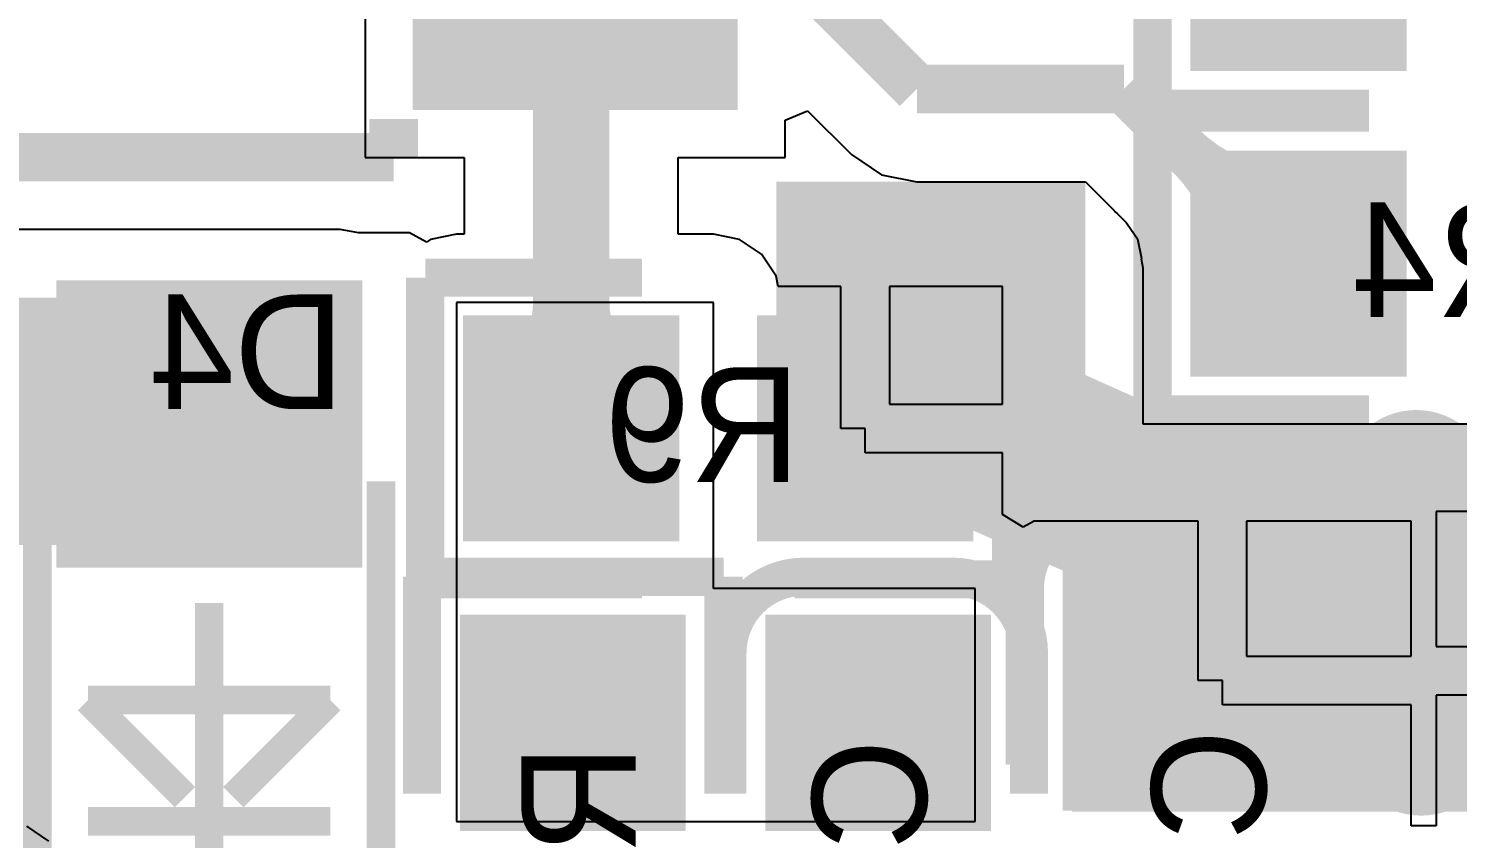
# Model space of a CAD drawing. Extents: x 81 to 196, y 150 to 213.
# Drawn here: x 121.62 to 129.1, y 192.41 to 196.65 of the extents above; entities that cross this region are included whole.
import ezdxf

# ---------------------------------------------------------------- set-up
doc = ezdxf.new("R2010")
doc.units = 0
doc.header["$MEASUREMENT"] = 0
for name, color, linetype in [('BOTTOMLAYER', 5, 'CONTINUOUS'), ('BOTTOMOVERLAY', 54, 'CONTINUOUS'), ('BOTTOMPASTE', 16, 'CONTINUOUS'), ('BOTTOMSOLDER', 6, 'CONTINUOUS'), ('TOPLAYER', 1, 'CONTINUOUS')]:
    doc.layers.add(name, color=color, linetype=linetype)

msp = doc.modelspace()

# ---------------------------------------------------------------- linework, layer by layer
at = {"layer": 'BOTTOMLAYER'}
for p, q in [((123.382464, 198.307924), (123.382464, 195.972829)), ((125.582485, 196.169186), (125.699817, 196.217786)), ((125.699817, 196.217786), (125.929276, 195.988328)), ((125.582485, 195.972829), (125.582485, 196.169186)), ((123.382464, 195.972829), (123.900997, 195.972829)), ((123.900997, 195.972829), (123.900997, 195.571483)), ((125.022544, 195.972829), (125.582485, 195.972829)), ((125.022544, 195.571483), (125.022544, 195.972829)), ((125.929276, 195.988328), (126.087058, 195.882903)), ((126.087058, 195.882903), (126.273174, 195.845879)), ((126.273174, 195.845879), (126.273187, 195.845882)), ((126.273187, 195.845882), (127.155921, 195.845882)), ((127.155921, 195.845882), (127.308191, 195.693612)), ((127.308194, 195.693606), (127.306545, 195.691958)), ((127.306545, 195.691958), (127.320723, 195.681079)), ((127.308191, 195.693612), (127.308194, 195.693606)), ((127.320723, 195.681079), (127.368544, 195.633259)), ((127.368544, 195.633259), (127.368546, 195.633254)), ((127.368546, 195.633254), (127.368544, 195.633251)), ((127.368544, 195.633251), (127.368549, 195.633254)), ((127.368549, 195.633254), (127.375145, 195.626657)), ((127.375145, 195.626657), (127.42864, 195.546594)), ((123.250574, 195.596883), (120.686431, 195.596883)), ((123.34639, 195.577823), (123.250574, 195.596883)), ((123.614767, 195.577823), (123.34639, 195.577823)), ((123.614772, 195.577828), (123.614767, 195.577823)), ((123.614772, 195.577826), (123.614772, 195.577828)), ((123.703098, 195.530612), (123.614772, 195.577826)), ((123.723611, 195.544318), (123.703098, 195.530612)), ((123.860174, 195.571483), (123.723611, 195.544318)), ((123.900997, 195.571483), (123.860174, 195.571483)), ((125.206374, 195.571483), (125.022544, 195.571483)), ((125.342937, 195.544318), (125.206374, 195.571483)), ((125.45871, 195.466962), (125.342937, 195.544318)), ((127.42864, 195.546594), (127.448917, 195.444646)), ((125.536066, 195.351189), (125.45871, 195.466962)), ((127.448917, 195.444646), (127.447424, 195.442825)), ((127.447424, 195.442825), (127.447426, 195.442825)), ((127.447426, 195.442825), (127.456771, 195.395845)), ((127.456771, 195.395845), (127.456771, 194.577828)), ((125.546602, 195.298225), (125.536066, 195.351189)), ((125.874772, 195.298225), (125.546602, 195.298225)), ((125.874772, 194.554226), (125.874772, 195.298225)), ((126.720773, 195.298225), (126.128772, 195.298225)), ((126.128772, 195.298225), (126.128772, 194.681226)), ((126.720773, 194.681226), (126.720773, 195.298225)), ((125.206374, 195.214626), (123.860174, 195.214626)), ((123.860174, 195.214626), (123.860174, 192.496826)), ((125.206374, 193.716026), (125.206374, 195.214626)), ((126.128772, 194.681226), (126.720773, 194.681226)), ((127.456771, 194.577828), (129.08677, 194.577828)), ((129.08677, 194.577828), (130.626772, 194.577828)), ((126.001772, 194.554226), (125.874772, 194.554226)), ((126.001772, 194.427226), (126.001772, 194.554226)), ((126.720773, 194.427226), (126.001772, 194.427226)), ((126.720773, 194.103015), (126.720773, 194.427226)), ((129.854574, 194.119228), (128.992574, 194.119228)), ((128.992574, 194.119228), (128.992574, 193.412229)), ((126.829706, 194.037725), (126.720773, 194.103015)), ((126.884374, 194.066945), (126.829706, 194.037725)), ((127.746374, 194.068423), (126.884374, 194.068423)), ((126.884374, 194.068423), (126.884374, 194.066945)), ((127.746374, 193.234424), (127.746374, 194.068423)), ((128.862374, 194.068423), (128.000374, 194.068423)), ((128.000374, 194.068423), (128.000374, 193.361424)), ((128.862374, 193.361424), (128.862374, 194.068423)), ((126.577974, 193.716026), (125.206374, 193.716026)), ((126.577974, 192.496826), (126.577974, 193.716026)), ((128.992574, 193.412229), (129.854574, 193.412229)), ((128.000374, 193.361424), (128.862374, 193.361424)), ((127.873374, 193.234424), (127.746374, 193.234424)), ((127.873374, 193.107424), (127.873374, 193.234424)), ((129.981574, 193.158229), (128.992574, 193.158229)), ((128.992574, 193.158229), (128.992574, 192.472683)), ((128.862374, 193.107424), (127.873374, 193.107424)), ((128.862374, 192.472683), (128.862374, 193.107424)), ((123.860174, 192.496826), (126.577974, 192.496826)), ((128.992574, 192.472683), (128.862374, 192.472683))]:
    msp.add_line(p, q, dxfattribs=at)
for points, const_width in [([(126.273174, 196.332226), (125.6303, 196.9751)], 0.254), ([(124.46177, 194.554226), (124.46177, 196.44425)], 0.399999), ([(127.35737, 196.332226), (126.273174, 196.332226)], 0.254), ([(128.27177, 195.417826), (127.35737, 196.332226)], 0.254), ([(126.001772, 194.554226), (126.001772, 195.409828)], 0.499999), ([(126.781174, 194.554226), (126.001772, 194.554226)], 0.499999)]:
    msp.add_lwpolyline(points, dxfattribs=dict(at, const_width=const_width))
for points, const_width in [([(128.27177, 195.780825, -0.198912), (127.652092, 196.037505)], 0.254), ([(128.27177, 195.780825, -0.198912), (127.652092, 196.037505)], 0.254), ([(128.27177, 195.780825, -0.198912), (127.652092, 196.037505)], 0.254), ([(128.27177, 195.780825, -0.198912), (127.652092, 196.037505)], 0.254), ([(128.27177, 195.780825, -0.198912), (127.652092, 196.037505)], 0.254), ([(128.27177, 195.780825, -0.198912), (127.652092, 196.037505)], 0.254), ([(128.27177, 195.780825, -0.198912), (127.652092, 196.037505)], 0.254), ([(128.27177, 195.780825, -0.198912), (127.652092, 196.037505)], 0.254), ([(128.27177, 195.780825, -0.198912), (127.652092, 196.037505)], 0.254), ([(128.27177, 195.780825, -0.198912), (127.652092, 196.037505)], 0.254), ([(127.712445, 195.977152, -0.198912), (127.93377, 195.442825)], 0.254), ([(127.712445, 195.977152, -0.198912), (127.93377, 195.442825)], 0.254), ([(127.712445, 195.977152, -0.198912), (127.93377, 195.442825)], 0.254), ([(127.712445, 195.977152, -0.198912), (127.93377, 195.442825)], 0.254), ([(127.712445, 195.977152, -0.198912), (127.93377, 195.442825)], 0.254), ([(127.712445, 195.977152, -0.198912), (127.93377, 195.442825)], 0.254), ([(127.712445, 195.977152, -0.198912), (127.93377, 195.442825)], 0.254), ([(127.712445, 195.977152, -0.198912), (127.93377, 195.442825)], 0.254), ([(127.712445, 195.977152, -0.198912), (127.93377, 195.442825)], 0.254), ([(127.712445, 195.977152, -0.198912), (127.93377, 195.442825)], 0.254), ([(124.46177, 195.218992, -0.198912), (124.274387, 194.766608)], 0.399999), ([(124.46177, 195.218992, -0.198912), (124.274387, 194.766608)], 0.399999), ([(124.46177, 195.218992, -0.198912), (124.274387, 194.766608)], 0.399999), ([(124.46177, 195.218992, -0.198912), (124.274387, 194.766608)], 0.399999), ([(124.46177, 195.218992, -0.198912), (124.274387, 194.766608)], 0.399999), ([(124.46177, 195.218992, -0.198912), (124.274387, 194.766608)], 0.399999), ([(124.46177, 195.218992, -0.198912), (124.274387, 194.766608)], 0.399999), ([(124.46177, 195.218992, -0.198912), (124.274387, 194.766608)], 0.399999), ([(124.46177, 195.218992, -0.198912), (124.274387, 194.766608)], 0.399999), ([(124.46177, 195.218992, -0.198912), (124.274387, 194.766608)], 0.399999), ([(124.649154, 194.766608, -0.198912), (124.46177, 195.218992)], 0.399999), ([(124.649154, 194.766608, -0.198912), (124.46177, 195.218992)], 0.399999), ([(124.649154, 194.766608, -0.198912), (124.46177, 195.218992)], 0.399999), ([(124.649154, 194.766608, -0.198912), (124.46177, 195.218992)], 0.399999), ([(124.649154, 194.766608, -0.198912), (124.46177, 195.218992)], 0.399999), ([(124.649154, 194.766608, -0.198912), (124.46177, 195.218992)], 0.399999), ([(124.649154, 194.766608, -0.198912), (124.46177, 195.218992)], 0.399999), ([(124.649154, 194.766608, -0.198912), (124.46177, 195.218992)], 0.399999), ([(124.649154, 194.766608, -0.198912), (124.46177, 195.218992)], 0.399999), ([(124.649154, 194.766608, -0.198912), (124.46177, 195.218992)], 0.399999), ([(126.001772, 195.098284, -0.198912), (125.849743, 194.731254)], 0.499999), ([(126.001772, 195.098284, -0.198912), (125.849743, 194.731254)], 0.499999), ([(126.001772, 195.098284, -0.198912), (125.849743, 194.731254)], 0.499999), ([(126.001772, 195.098284, -0.198912), (125.849743, 194.731254)], 0.499999), ([(126.001772, 195.098284, -0.198912), (125.849743, 194.731254)], 0.499999), ([(126.001772, 195.098284, -0.198912), (125.849743, 194.731254)], 0.499999), ([(126.001772, 195.098284, -0.198912), (125.849743, 194.731254)], 0.499999), ([(126.001772, 195.098284, -0.198912), (125.849743, 194.731254)], 0.499999), ([(126.001772, 195.098284, -0.198912), (125.849743, 194.731254)], 0.499999), ([(126.001772, 195.098284, -0.198912), (125.849743, 194.731254)], 0.499999), ([(126.153802, 194.731254, -0.198912), (126.001772, 195.098284)], 0.499999), ([(126.153802, 194.731254, -0.198912), (126.001772, 195.098284)], 0.499999), ([(126.153802, 194.731254, -0.198912), (126.001772, 195.098284)], 0.499999), ([(126.153802, 194.731254, -0.198912), (126.001772, 195.098284)], 0.499999), ([(126.153802, 194.731254, -0.198912), (126.001772, 195.098284)], 0.499999), ([(126.153802, 194.731254, -0.198912), (126.001772, 195.098284)], 0.499999), ([(126.153802, 194.731254, -0.198912), (126.001772, 195.098284)], 0.499999), ([(126.153802, 194.731254, -0.198912), (126.001772, 195.098284)], 0.499999), ([(126.153802, 194.731254, -0.198912), (126.001772, 195.098284)], 0.499999), ([(126.153802, 194.731254, -0.198912), (126.001772, 195.098284)], 0.499999), ([(126.520832, 194.554226, -0.198912), (126.153802, 194.706255)], 0.499999), ([(126.520832, 194.554226, -0.198912), (126.153802, 194.706255)], 0.499999), ([(126.520832, 194.554226, -0.198912), (126.153802, 194.706255)], 0.499999), ([(126.520832, 194.554226, -0.198912), (126.153802, 194.706255)], 0.499999), ([(126.520832, 194.554226, -0.198912), (126.153802, 194.706255)], 0.499999), ([(126.520832, 194.554226, -0.198912), (126.153802, 194.706255)], 0.499999), ([(126.520832, 194.554226, -0.198912), (126.153802, 194.706255)], 0.499999), ([(126.520832, 194.554226, -0.198912), (126.153802, 194.706255)], 0.499999), ([(126.520832, 194.554226, -0.198912), (126.153802, 194.706255)], 0.499999), ([(126.520832, 194.554226, -0.198912), (126.153802, 194.706255)], 0.499999), ([(126.153802, 194.402197, -0.198912), (126.520832, 194.554226)], 0.499999), ([(126.153802, 194.402197, -0.198912), (126.520832, 194.554226)], 0.499999), ([(126.153802, 194.402197, -0.198912), (126.520832, 194.554226)], 0.499999), ([(126.153802, 194.402197, -0.198912), (126.520832, 194.554226)], 0.499999), ([(126.153802, 194.402197, -0.198912), (126.520832, 194.554226)], 0.499999), ([(126.153802, 194.402197, -0.198912), (126.520832, 194.554226)], 0.499999), ([(126.153802, 194.402197, -0.198912), (126.520832, 194.554226)], 0.499999), ([(126.153802, 194.402197, -0.198912), (126.520832, 194.554226)], 0.499999), ([(126.153802, 194.402197, -0.198912), (126.520832, 194.554226)], 0.499999), ([(126.153802, 194.402197, -0.198912), (126.520832, 194.554226)], 0.499999)]:
    msp.add_lwpolyline(points, format="xyb", dxfattribs=dict(at, const_width=const_width))
for points, const_width in [([(127.652092, 195.974005, 1), (127.652092, 196.101005, 1)], 0.127), ([(127.652092, 195.974005, 1), (127.652092, 196.101005, 1)], 0.127), ([(127.652092, 195.974005, 1), (127.652092, 196.101005, 1)], 0.127), ([(127.652092, 195.974005, 1), (127.652092, 196.101005, 1)], 0.127), ([(127.652092, 195.974005, 1), (127.652092, 196.101005, 1)], 0.127), ([(127.652092, 195.974005, 1), (127.652092, 196.101005, 1)], 0.127), ([(127.652092, 195.974005, 1), (127.652092, 196.101005, 1)], 0.127), ([(127.652092, 195.974005, 1), (127.652092, 196.101005, 1)], 0.127), ([(127.652092, 195.974005, 1), (127.652092, 196.101005, 1)], 0.127), ([(127.652092, 195.974005, 1), (127.652092, 196.101005, 1)], 0.127), ([(127.712445, 195.913652, 1), (127.712445, 196.040652, 1)], 0.127), ([(127.712445, 195.913652, 1), (127.712445, 196.040652, 1)], 0.127), ([(127.712445, 195.913652, 1), (127.712445, 196.040652, 1)], 0.127), ([(127.712445, 195.913652, 1), (127.712445, 196.040652, 1)], 0.127), ([(127.712445, 195.913652, 1), (127.712445, 196.040652, 1)], 0.127), ([(127.712445, 195.913652, 1), (127.712445, 196.040652, 1)], 0.127), ([(127.712445, 195.913652, 1), (127.712445, 196.040652, 1)], 0.127), ([(127.712445, 195.913652, 1), (127.712445, 196.040652, 1)], 0.127), ([(127.712445, 195.913652, 1), (127.712445, 196.040652, 1)], 0.127), ([(127.712445, 195.913652, 1), (127.712445, 196.040652, 1)], 0.127), ([(128.27177, 195.717325, 1), (128.27177, 195.844325, 1)], 0.127), ([(128.27177, 195.717325, 1), (128.27177, 195.844325, 1)], 0.127), ([(128.27177, 195.717325, 1), (128.27177, 195.844325, 1)], 0.127), ([(128.27177, 195.717325, 1), (128.27177, 195.844325, 1)], 0.127), ([(128.27177, 195.717325, 1), (128.27177, 195.844325, 1)], 0.127), ([(128.27177, 195.717325, 1), (128.27177, 195.844325, 1)], 0.127), ([(128.27177, 195.717325, 1), (128.27177, 195.844325, 1)], 0.127), ([(128.27177, 195.717325, 1), (128.27177, 195.844325, 1)], 0.127), ([(128.27177, 195.717325, 1), (128.27177, 195.844325, 1)], 0.127), ([(128.27177, 195.717325, 1), (128.27177, 195.844325, 1)], 0.127), ([(126.001772, 195.259828, 1), (126.001772, 195.559827, 1)], 0.299999), ([(126.720773, 195.148225, 1), (126.720773, 195.448225, 1)], 0.299999), ([(127.93377, 195.379325, 1), (127.93377, 195.506325, 1)], 0.127), ([(127.93377, 195.379325, 1), (127.93377, 195.506325, 1)], 0.127), ([(127.93377, 195.379325, 1), (127.93377, 195.506325, 1)], 0.127), ([(127.93377, 195.379325, 1), (127.93377, 195.506325, 1)], 0.127), ([(127.93377, 195.379325, 1), (127.93377, 195.506325, 1)], 0.127), ([(127.93377, 195.379325, 1), (127.93377, 195.506325, 1)], 0.127), ([(127.93377, 195.379325, 1), (127.93377, 195.506325, 1)], 0.127), ([(127.93377, 195.379325, 1), (127.93377, 195.506325, 1)], 0.127), ([(127.93377, 195.379325, 1), (127.93377, 195.506325, 1)], 0.127), ([(127.93377, 195.379325, 1), (127.93377, 195.506325, 1)], 0.127), ([(124.46177, 195.118992, 1), (124.46177, 195.318992, 1)], 0.2), ([(124.46177, 195.118992, 1), (124.46177, 195.318992, 1)], 0.2), ([(124.46177, 195.118992, 1), (124.46177, 195.318992, 1)], 0.2), ([(124.46177, 195.118992, 1), (124.46177, 195.318992, 1)], 0.2), ([(124.46177, 195.118992, 1), (124.46177, 195.318992, 1)], 0.2), ([(124.46177, 195.118992, 1), (124.46177, 195.318992, 1)], 0.2), ([(124.46177, 195.118992, 1), (124.46177, 195.318992, 1)], 0.2), ([(124.46177, 195.118992, 1), (124.46177, 195.318992, 1)], 0.2), ([(124.46177, 195.118992, 1), (124.46177, 195.318992, 1)], 0.2), ([(124.46177, 195.118992, 1), (124.46177, 195.318992, 1)], 0.2), ([(124.46177, 195.118992, 1), (124.46177, 195.318992, 1)], 0.2), ([(124.46177, 195.118992, 1), (124.46177, 195.318992, 1)], 0.2), ([(124.46177, 195.118992, 1), (124.46177, 195.318992, 1)], 0.2), ([(124.46177, 195.118992, 1), (124.46177, 195.318992, 1)], 0.2), ([(124.46177, 195.118992, 1), (124.46177, 195.318992, 1)], 0.2), ([(124.46177, 195.118992, 1), (124.46177, 195.318992, 1)], 0.2), ([(124.46177, 195.118992, 1), (124.46177, 195.318992, 1)], 0.2), ([(124.46177, 195.118992, 1), (124.46177, 195.318992, 1)], 0.2), ([(124.46177, 195.118992, 1), (124.46177, 195.318992, 1)], 0.2), ([(124.46177, 195.118992, 1), (124.46177, 195.318992, 1)], 0.2), ([(126.001772, 194.973285, 1), (126.001772, 195.223282, 1)], 0.249999), ([(126.001772, 194.973285, 1), (126.001772, 195.223282, 1)], 0.249999), ([(126.001772, 194.973285, 1), (126.001772, 195.223282, 1)], 0.249999), ([(126.001772, 194.973285, 1), (126.001772, 195.223282, 1)], 0.249999), ([(126.001772, 194.973285, 1), (126.001772, 195.223282, 1)], 0.249999), ([(126.001772, 194.973285, 1), (126.001772, 195.223282, 1)], 0.249999), ([(126.001772, 194.973285, 1), (126.001772, 195.223282, 1)], 0.249999), ([(126.001772, 194.973285, 1), (126.001772, 195.223282, 1)], 0.249999), ([(126.001772, 194.973285, 1), (126.001772, 195.223282, 1)], 0.249999), ([(126.001772, 194.973285, 1), (126.001772, 195.223282, 1)], 0.249999), ([(126.001772, 194.973285, 1), (126.001772, 195.223282, 1)], 0.249999), ([(126.001772, 194.973285, 1), (126.001772, 195.223282, 1)], 0.249999), ([(126.001772, 194.973285, 1), (126.001772, 195.223282, 1)], 0.249999), ([(126.001772, 194.973285, 1), (126.001772, 195.223282, 1)], 0.249999), ([(126.001772, 194.973285, 1), (126.001772, 195.223282, 1)], 0.249999), ([(126.001772, 194.973285, 1), (126.001772, 195.223282, 1)], 0.249999), ([(126.001772, 194.973285, 1), (126.001772, 195.223282, 1)], 0.249999), ([(126.001772, 194.973285, 1), (126.001772, 195.223282, 1)], 0.249999), ([(126.001772, 194.973285, 1), (126.001772, 195.223282, 1)], 0.249999), ([(126.001772, 194.973285, 1), (126.001772, 195.223282, 1)], 0.249999), ([(124.274387, 194.666608, 1), (124.274387, 194.866608, 1)], 0.2), ([(124.274387, 194.666608, 1), (124.274387, 194.866608, 1)], 0.2), ([(124.274387, 194.666608, 1), (124.274387, 194.866608, 1)], 0.2), ([(124.274387, 194.666608, 1), (124.274387, 194.866608, 1)], 0.2), ([(124.274387, 194.666608, 1), (124.274387, 194.866608, 1)], 0.2), ([(124.274387, 194.666608, 1), (124.274387, 194.866608, 1)], 0.2), ([(124.274387, 194.666608, 1), (124.274387, 194.866608, 1)], 0.2), ([(124.274387, 194.666608, 1), (124.274387, 194.866608, 1)], 0.2), ([(124.274387, 194.666608, 1), (124.274387, 194.866608, 1)], 0.2), ([(124.274387, 194.666608, 1), (124.274387, 194.866608, 1)], 0.2), ([(124.649154, 194.666608, 1), (124.649154, 194.866608, 1)], 0.2), ([(124.649154, 194.666608, 1), (124.649154, 194.866608, 1)], 0.2), ([(124.649154, 194.666608, 1), (124.649154, 194.866608, 1)], 0.2), ([(124.649154, 194.666608, 1), (124.649154, 194.866608, 1)], 0.2), ([(124.649154, 194.666608, 1), (124.649154, 194.866608, 1)], 0.2), ([(124.649154, 194.666608, 1), (124.649154, 194.866608, 1)], 0.2), ([(124.649154, 194.666608, 1), (124.649154, 194.866608, 1)], 0.2), ([(124.649154, 194.666608, 1), (124.649154, 194.866608, 1)], 0.2), ([(124.649154, 194.666608, 1), (124.649154, 194.866608, 1)], 0.2), ([(124.649154, 194.666608, 1), (124.649154, 194.866608, 1)], 0.2), ([(125.849743, 194.606255, 1), (125.849743, 194.856252, 1)], 0.249999), ([(125.849743, 194.606255, 1), (125.849743, 194.856252, 1)], 0.249999), ([(125.849743, 194.606255, 1), (125.849743, 194.856252, 1)], 0.249999), ([(125.849743, 194.606255, 1), (125.849743, 194.856252, 1)], 0.249999), ([(125.849743, 194.606255, 1), (125.849743, 194.856252, 1)], 0.249999), ([(125.849743, 194.606255, 1), (125.849743, 194.856252, 1)], 0.249999), ([(125.849743, 194.606255, 1), (125.849743, 194.856252, 1)], 0.249999), ([(125.849743, 194.606255, 1), (125.849743, 194.856252, 1)], 0.249999), ([(125.849743, 194.606255, 1), (125.849743, 194.856252, 1)], 0.249999), ([(125.849743, 194.606255, 1), (125.849743, 194.856252, 1)], 0.249999), ([(126.153802, 194.606255, 1), (126.153802, 194.856252, 1)], 0.249999), ([(126.153802, 194.606255, 1), (126.153802, 194.856252, 1)], 0.249999), ([(126.153802, 194.606255, 1), (126.153802, 194.856252, 1)], 0.249999), ([(126.153802, 194.606255, 1), (126.153802, 194.856252, 1)], 0.249999), ([(126.153802, 194.606255, 1), (126.153802, 194.856252, 1)], 0.249999), ([(126.153802, 194.606255, 1), (126.153802, 194.856252, 1)], 0.249999), ([(126.153802, 194.606255, 1), (126.153802, 194.856252, 1)], 0.249999), ([(126.153802, 194.606255, 1), (126.153802, 194.856252, 1)], 0.249999), ([(126.153802, 194.606255, 1), (126.153802, 194.856252, 1)], 0.249999), ([(126.153802, 194.606255, 1), (126.153802, 194.856252, 1)], 0.249999), ([(126.153802, 194.581257, 1), (126.153802, 194.831254, 1)], 0.249999), ([(126.153802, 194.581257, 1), (126.153802, 194.831254, 1)], 0.249999), ([(126.153802, 194.581257, 1), (126.153802, 194.831254, 1)], 0.249999), ([(126.153802, 194.581257, 1), (126.153802, 194.831254, 1)], 0.249999), ([(126.153802, 194.581257, 1), (126.153802, 194.831254, 1)], 0.249999), ([(126.153802, 194.581257, 1), (126.153802, 194.831254, 1)], 0.249999), ([(126.153802, 194.581257, 1), (126.153802, 194.831254, 1)], 0.249999), ([(126.153802, 194.581257, 1), (126.153802, 194.831254, 1)], 0.249999), ([(126.153802, 194.581257, 1), (126.153802, 194.831254, 1)], 0.249999), ([(126.153802, 194.581257, 1), (126.153802, 194.831254, 1)], 0.249999), ([(126.520832, 194.429228, 1), (126.520832, 194.679224, 1)], 0.249999), ([(126.520832, 194.429228, 1), (126.520832, 194.679224, 1)], 0.249999), ([(126.520832, 194.429228, 1), (126.520832, 194.679224, 1)], 0.249999), ([(126.520832, 194.429228, 1), (126.520832, 194.679224, 1)], 0.249999), ([(126.520832, 194.429228, 1), (126.520832, 194.679224, 1)], 0.249999), ([(126.520832, 194.429228, 1), (126.520832, 194.679224, 1)], 0.249999), ([(126.520832, 194.429228, 1), (126.520832, 194.679224, 1)], 0.249999), ([(126.520832, 194.429228, 1), (126.520832, 194.679224, 1)], 0.249999), ([(126.520832, 194.429228, 1), (126.520832, 194.679224, 1)], 0.249999), ([(126.520832, 194.429228, 1), (126.520832, 194.679224, 1)], 0.249999), ([(126.520832, 194.429228, 1), (126.520832, 194.679224, 1)], 0.249999), ([(126.520832, 194.429228, 1), (126.520832, 194.679224, 1)], 0.249999), ([(126.520832, 194.429228, 1), (126.520832, 194.679224, 1)], 0.249999), ([(126.520832, 194.429228, 1), (126.520832, 194.679224, 1)], 0.249999), ([(126.520832, 194.429228, 1), (126.520832, 194.679224, 1)], 0.249999), ([(126.520832, 194.429228, 1), (126.520832, 194.679224, 1)], 0.249999), ([(126.520832, 194.429228, 1), (126.520832, 194.679224, 1)], 0.249999), ([(126.520832, 194.429228, 1), (126.520832, 194.679224, 1)], 0.249999), ([(126.520832, 194.429228, 1), (126.520832, 194.679224, 1)], 0.249999), ([(126.520832, 194.429228, 1), (126.520832, 194.679224, 1)], 0.249999), ([(126.781174, 194.404226, 1), (126.781174, 194.704226, 1)], 0.299999), ([(126.153802, 194.277198, 1), (126.153802, 194.527195, 1)], 0.249999), ([(126.153802, 194.277198, 1), (126.153802, 194.527195, 1)], 0.249999), ([(126.153802, 194.277198, 1), (126.153802, 194.527195, 1)], 0.249999), ([(126.153802, 194.277198, 1), (126.153802, 194.527195, 1)], 0.249999), ([(126.153802, 194.277198, 1), (126.153802, 194.527195, 1)], 0.249999), ([(126.153802, 194.277198, 1), (126.153802, 194.527195, 1)], 0.249999), ([(126.153802, 194.277198, 1), (126.153802, 194.527195, 1)], 0.249999), ([(126.153802, 194.277198, 1), (126.153802, 194.527195, 1)], 0.249999), ([(126.153802, 194.277198, 1), (126.153802, 194.527195, 1)], 0.249999), ([(126.153802, 194.277198, 1), (126.153802, 194.527195, 1)], 0.249999), ([(128.889374, 194.099426, 1), (128.889374, 194.399426, 1)], 0.299999), ([(128.914774, 193.439026, 1), (128.914774, 193.739026, 1)], 0.299999), ([(128.914774, 192.778626, 1), (128.914774, 193.078626, 1)], 0.299999)]:
    msp.add_lwpolyline(points, format="xyb", close=True, dxfattribs=dict(at, const_width=const_width))
for points in [[(128.736771, 197.508025), (127.80677, 197.508025), (128.736771, 196.528027), (127.80677, 196.528027)], [(125.232485, 196.322828), (125.232485, 196.627628), (123.732463, 196.322828), (123.732463, 196.627628)], [(127.155921, 194.046226), (127.155921, 195.845882), (125.536574, 194.046226), (125.536574, 195.845882)], [(128.736771, 195.907825), (127.80677, 195.907825), (128.736771, 194.927827), (127.80677, 194.927827)], [(125.949802, 195.373338), (125.5484, 194.476083), (130.087589, 193.522221), (129.686187, 192.624966)], [(123.250574, 193.944626), (123.250574, 195.240026), (117.611774, 193.944626), (117.611774, 195.240026)], [(123.264773, 195.227824), (121.864775, 195.227824), (123.264773, 193.927826), (121.864775, 193.927826)], [(124.926771, 195.044225), (123.99677, 195.044225), (124.926771, 194.064227), (123.99677, 194.064227)], [(126.466773, 195.044225), (125.536772, 195.044225), (126.466773, 194.064227), (125.536772, 194.064227)], [(134.782174, 192.547626), (134.782174, 194.579626), (127.085974, 192.547626), (127.085974, 194.579626)], [(127.138374, 193.814423), (127.138374, 192.654425), (128.608374, 193.814423), (128.608374, 192.654425)], [(123.979775, 193.477825), (123.979775, 192.547824), (124.959773, 193.477825), (124.959773, 192.547824)], [(125.579975, 193.477825), (125.579975, 192.547824), (126.559973, 193.477825), (126.559973, 192.547824)]]:
    msp.add_solid(points, dxfattribs=at)
at = {"layer": 'BOTTOMOVERLAY'}
for points, const_width in [([(127.506773, 196.228025), (127.506773, 197.808027)], 0.2), ([(123.531371, 195.975229), (123.531371, 196.174898)], 0.254), ([(128.641772, 196.228025), (127.506773, 196.228025)], 0.2), ([(127.506773, 194.627825), (127.506773, 196.207827)], 0.2), ([(128.641772, 196.207827), (127.506773, 196.207827)], 0.2), ([(123.531371, 195.975229), (120.531377, 195.975229)], 0.254), ([(124.831772, 195.344227), (123.696773, 195.344227)], 0.2), ([(123.696773, 193.764225), (123.696773, 195.344227)], 0.2), ([(126.766772, 195.344227), (125.631773, 195.344227)], 0.2), ([(126.766772, 193.764225), (126.766772, 195.344227)], 0.2), ([(128.641772, 194.627825), (127.506773, 194.627825)], 0.2), ([(121.664773, 191.477826), (121.664773, 194.277826)], 0.15), ([(123.464775, 191.477826), (123.464775, 194.277826)], 0.15), ([(128.508374, 194.114425), (127.238374, 194.114425)], 0.2), ([(125.259775, 193.777824), (123.679773, 193.777824)], 0.2), ([(123.679773, 192.642825), (123.679773, 193.777824)], 0.2), ([(124.831772, 193.764225), (123.696773, 193.764225)], 0.2), ([(125.259775, 192.642825), (125.259775, 193.777824)], 0.2), ([(126.766772, 193.764225), (125.631773, 193.764225)], 0.2), ([(126.459973, 193.777822), (125.679975, 193.777822)], 0.2), ([(128.946575, 192.845228), (128.946575, 193.765228)], 0.2), ([(126.83837, 192.794428), (126.83837, 193.714428)], 0.2), ([(128.908373, 192.794423), (128.908373, 193.714423)], 0.2), ([(122.564774, 192.115826), (122.564774, 193.639826)], 0.15), ([(125.279973, 192.642823), (125.279973, 193.377822)], 0.2), ([(126.859975, 192.642823), (126.859975, 193.377822)], 0.2), ([(122.437774, 192.623826), (121.929774, 193.131826)], 0.15), ([(122.818774, 193.131826), (121.929774, 193.131826)], 0.15), ([(122.691774, 192.623826), (123.199774, 193.131826)], 0.15), ([(123.199774, 193.131826), (122.818774, 193.131826)], 0.15), ([(123.199774, 192.496826), (121.929774, 192.496826)], 0.15)]:
    msp.add_lwpolyline(points, dxfattribs=dict(at, const_width=const_width))
at = {"layer": 'BOTTOMOVERLAY', "const_width": 0.2}
for points in [[(126.83837, 193.714428, -0.414214), (127.238369, 194.114428)], [(128.508377, 194.114425, -0.414213), (128.908376, 193.714423)], [(128.946575, 193.765228, -0.414214), (129.346574, 194.165228)], [(125.279971, 193.377822, -0.414213), (125.679972, 193.777822)], [(126.459973, 193.777822, -0.414213), (126.859975, 193.377822)]]:
    msp.add_lwpolyline(points, format="xyb", dxfattribs=at)
at = {"layer": 'BOTTOMOVERLAY', "const_width": 0.1}
for points in [[(127.238369, 194.064428, 1), (127.238369, 194.164427, 1)], [(128.508377, 194.064425, 1), (128.508377, 194.164425, 1)], [(125.679972, 193.727822, 1), (125.679972, 193.827822, 1)], [(126.459973, 193.727822, 1), (126.459973, 193.827822, 1)], [(128.946575, 193.715228, 1), (128.946575, 193.815228, 1)], [(126.83837, 193.664428, 1), (126.83837, 193.764428, 1)], [(128.908376, 193.664423, 1), (128.908376, 193.764423, 1)], [(125.279971, 193.327823, 1), (125.279971, 193.427822, 1)], [(126.859975, 193.327823, 1), (126.859975, 193.427822, 1)]]:
    msp.add_lwpolyline(points, format="xyb", close=True, dxfattribs=at)
at = {"layer": 'BOTTOMPASTE'}
for points in [[(128.736771, 197.508025), (127.80677, 197.508025), (128.736771, 196.528027), (127.80677, 196.528027)], [(125.232485, 196.322828), (125.232485, 196.627628), (123.732463, 196.322828), (123.732463, 196.627628)], [(128.736771, 195.907825), (127.80677, 195.907825), (128.736771, 194.927827), (127.80677, 194.927827)], [(123.264773, 195.227824), (121.864775, 195.227824), (123.264773, 193.927826), (121.864775, 193.927826)], [(124.926771, 195.044225), (123.99677, 195.044225), (124.926771, 194.064227), (123.99677, 194.064227)], [(126.466773, 195.044225), (125.536772, 195.044225), (126.466773, 194.064227), (125.536772, 194.064227)], [(127.138374, 193.814423), (127.138374, 192.654425), (128.608374, 193.814423), (128.608374, 192.654425)], [(123.979775, 193.477825), (123.979775, 192.547824), (124.959773, 193.477825), (124.959773, 192.547824)], [(125.579975, 193.477825), (125.579975, 192.547824), (126.559973, 193.477825), (126.559973, 192.547824)]]:
    msp.add_solid(points, dxfattribs=at)
at = {"layer": 'BOTTOMSOLDER', "const_width": 0.401599}
for points in [[(126.001772, 195.209028, 1), (126.001772, 195.610627, 1)], [(126.720773, 195.097425, 1), (126.720773, 195.499025, 1)], [(126.781174, 194.353426, 1), (126.781174, 194.755026, 1)], [(128.889374, 194.048626, 1), (128.889374, 194.450226, 1)], [(128.914774, 193.388226, 1), (128.914774, 193.789826, 1)], [(128.914774, 192.727826, 1), (128.914774, 193.129426, 1)]]:
    msp.add_lwpolyline(points, format="xyb", close=True, dxfattribs=at)
at = {"layer": 'BOTTOMSOLDER'}
for points in [[(128.838371, 197.609625), (127.70517, 197.609625), (128.838371, 196.426427), (127.70517, 196.426427)], [(125.334085, 196.221228), (125.334085, 196.729228), (123.630863, 196.221228), (123.630863, 196.729228)], [(128.838371, 196.009425), (127.70517, 196.009425), (128.838371, 194.826227), (127.70517, 194.826227)], [(123.366373, 195.329424), (121.763175, 195.329424), (123.366373, 193.826226), (121.763175, 193.826226)], [(125.028371, 195.145825), (123.89517, 195.145825), (125.028371, 193.962627), (123.89517, 193.962627)], [(126.568373, 195.145825), (125.435172, 195.145825), (126.568373, 193.962627), (125.435172, 193.962627)], [(127.036774, 193.916023), (127.036774, 192.552825), (128.709974, 193.916023), (128.709974, 192.552825)], [(123.878175, 193.579425), (123.878175, 192.446224), (125.061373, 193.579425), (125.061373, 192.446224)], [(125.478375, 193.579425), (125.478375, 192.446224), (126.661573, 193.579425), (126.661573, 192.446224)]]:
    msp.add_solid(points, dxfattribs=at)
at = {"layer": 'TOPLAYER'}
msp.add_line((121.72491, 192.393562), (121.609137, 192.470918), dxfattribs=at)

# ---------------------------------------------------------------- texts
at = {"layer": 'BOTTOMOVERLAY', "text_generation_flag": 2}
for s, p in [('R4', (129.575174, 195.138426)), ('D4', (123.275974, 194.655826)), ('R9', (125.663574, 194.274826))]:
    msp.add_text(s, height=0.599999, dxfattribs=at).set_placement(p)
for s, p in [('C15', (128.101974, 192.979426)), ('C14', (126.323974, 192.928626)), ('R11', (124.799974, 192.903226))]:
    msp.add_text(s, height=0.599999, rotation=90, dxfattribs=at).set_placement(p)

doc.saveas('drawing.dxf')
